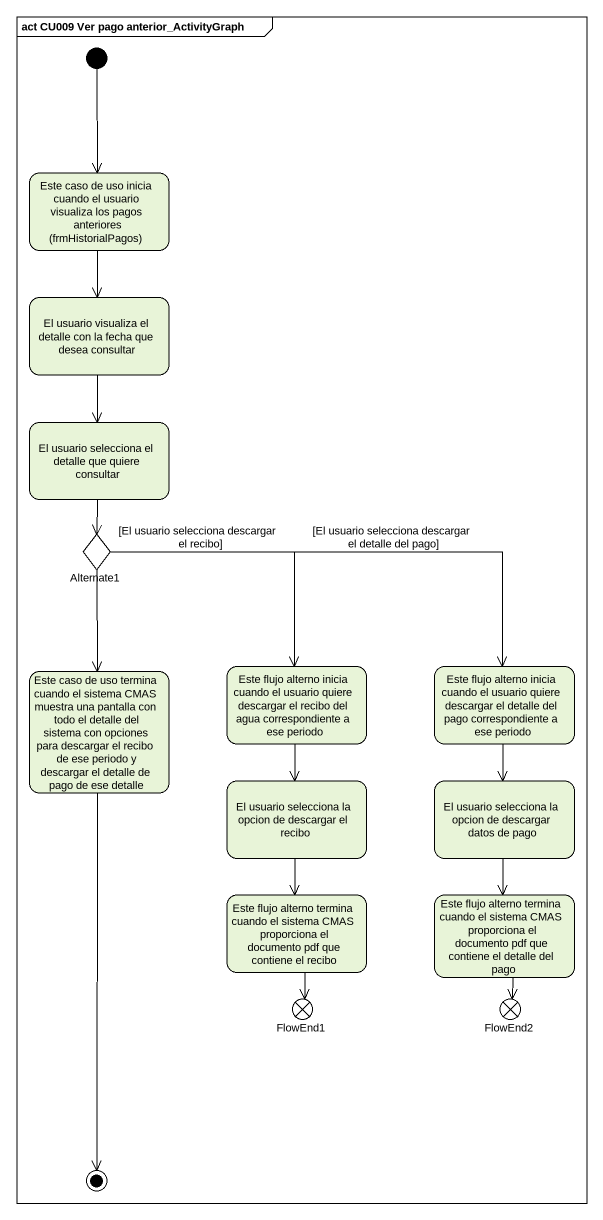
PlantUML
@startuml
mainframe act CU009 Ver pago anterior_ActivityGraph
hide empty description
state "Este caso de uso inicia cuando el usuario visualiza los pagos anteriores (frmHistorialPagos)" as Este_caso_de_uso_inicia
state "El usuario visualiza el detalle con la fecha que desea consultar" as El_usuario_visualiza_el
state "El usuario selecciona el detalle que quiere consultar" as El_usuario_selecciona_el
state Alternate1 <<choice>>
state "Este flujo alterno inicia cuando el usuario quiere descargar el recibo del agua correspondiente a ese periodo" as Este_flujo_alterno_inicia
state "Este flujo alterno inicia cuando el usuario quiere descargar el detalle del pago correspondiente a ese periodo" as Este_flujo_alterno_inicia_2
state "Este caso de uso termina cuando el sistema CMAS muestra una pantalla con todo el detalle del sistema con opciones para descargar el recibo de ese periodo y descargar el detalle de pago de ese detalle" as Este_caso_de_uso_termina
state "El usuario selecciona la opcion de descargar el recibo" as El_usuario_selecciona_la
state "El usuario selecciona la opcion de descargar datos de pago" as El_usuario_selecciona_la_2
state "Este flujo alterno termina cuando el sistema CMAS proporciona el documento pdf que contiene el recibo" as Este_flujo_alterno_termina
state "Este flujo alterno termina cuando el sistema CMAS proporciona el documento pdf que contiene el detalle del pago" as Este_flujo_alterno_termina_2
state FlowEnd1 <<end>>
state FlowEnd2 <<end>>
[*] --> Este_caso_de_uso_inicia
Este_caso_de_uso_inicia --> El_usuario_visualiza_el
El_usuario_visualiza_el --> El_usuario_selecciona_el
El_usuario_selecciona_el --> Alternate1
Alternate1 --> Este_flujo_alterno_inicia : [El usuario selecciona descargar el recibo]
Alternate1 -right-> Este_flujo_alterno_inicia_2 : [El usuario selecciona descargar el detalle del pago]
Alternate1 --> Este_caso_de_uso_termina
Este_flujo_alterno_inicia --> El_usuario_selecciona_la
Este_flujo_alterno_inicia_2 --> El_usuario_selecciona_la_2
El_usuario_selecciona_la --> Este_flujo_alterno_termina
El_usuario_selecciona_la_2 --> Este_flujo_alterno_termina_2
Este_flujo_alterno_termina --> FlowEnd1
Este_flujo_alterno_termina_2 --> FlowEnd2
Este_caso_de_uso_termina --> [*]
@enduml
